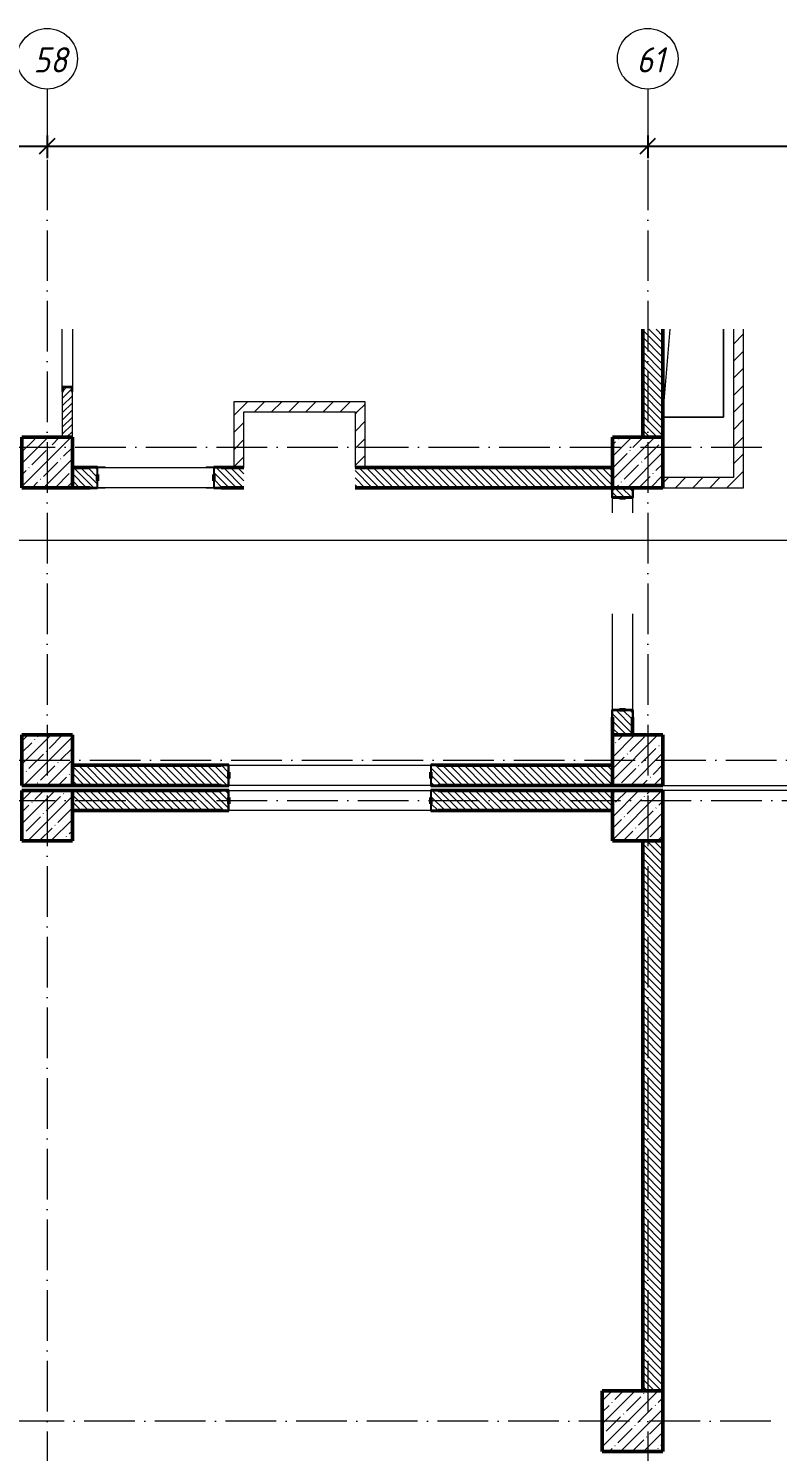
# Model space of a CAD drawing. Header units: millimetres. Extents: x -356862 to 418287, y 0 to 839748.
# Drawn here: x 67306 to 74727, y 346924 to 361024 of the extents above; entities that cross this region are included whole.
import ezdxf

# ---------------------------------------------------------------- set-up
doc = ezdxf.new("R2010")
doc.units = ezdxf.units.MM
doc.linetypes.add('50_200_ШТРИХ_1Т_ш5_п1_п1_', pattern=[700, 500, -100, 0, -100])
for name, color, linetype, lineweight in [('A-____-____-DIMS', 7, 'Continuous', 9), ('A-FLOR-____-OTLN', 7, 'Continuous', 9), ('A-GENM-____-MCUT', 7, 'Continuous', 25), ('A-GENM-____-OTLN', 7, 'Continuous', 9), ('A-GENM-____-OTLN-1', 7, 'Continuous', 25), ('A-WALL-____-MCUT-2', 7, 'Continuous', 50), ('A-WALL-____-PATT-1', 7, 'Continuous', 9), ('A-WALL-FNSH-MCUT-1', 7, 'Continuous', 9), ('I-WALL-____-OTLN', 7, 'Continuous', 9), ('S-COLS-____-MCUT', 7, 'Continuous', 50), ('S-COLS-____-OTLN', 7, 'Continuous', 9), ('S-GRID-____-IDEN', 7, 'Continuous', 9), ('S-GRID-____-OTLN-1', 7, '50_200_ШТРИХ_1Т_ш5_п1_п1_', 9)]:
    doc.layers.add(name, color=color, linetype=linetype, lineweight=lineweight)
doc.layers.add('G-____-____-SYMB-1', color=9, linetype='Continuous', lineweight=9, true_color=0x808080)
doc.styles.add('ISOCPEUR_I', font='isocpeui.ttf', dxfattribs={"width": 0.9, "height": 2.5})
doc.dimstyles.new('ISO-2_5_0_9К_БОЛЬШОЙ_ОСИ', dxfattribs={"dimscale": 304.8, "dimtxt": 248.995294, "dimasz": 0.492126, "dimexe": 0.393701, "dimexo": 0, "dimgap": 0, "dimtad": 1, "dimdec": 0, "dimzin": 0, "dimdsep": 46, "dimtxsty": 'ISOCPEUR_I', "dimblk1": 'OBLIQUE', "dimblk2": 'OBLIQUE', "dimsah": 1, "dimcen": 0.09, "dimdle": 0.393701, "dimazin": 0, "dimtfac": 1, "dimtdec": 4, "dimtix": 1, "dimtmove": 0, "dimatfit": 3, "dimfxl": 1, "dimtvp": 1, "dimtolj": 1, "dimtzin": 0, "dimarcsym": 2})
pattern_1 = [(135, (-15659.08, 310542.9), (-35.35534, -35.35534), [])]
pattern_2 = [(45, (-15659.08, 310542.9), (-84.85281, 84.85281), [])]

# ---------------------------------------------------------------- blocks, each defined once
blk = doc.blocks.new('BSC_Колонна _Прямоугольная - 500х500-25642906-АР1_План отверстий 2 этажа в осях 1-64_А-ГГ')
at = {"layer": 'S-COLS-____-OTLN'}
h = blk.add_hatch(dxfattribs=at)
h.set_pattern_fill('FP_35', color=256, style=0, pattern_type=2)
h.set_pattern_definition([(45, (-89000, -42681.04), (-114.04925, 114.04925), []), (45, (-88885.95, -42681.04), (-114.04925, 114.04925), [201.613, -40.323, 3.353, -36.97])])
h.paths.add_polyline_path([(-250, -250), (250, -250), (250, 250), (-250, 250)], flags=0)
at = {"layer": 'S-COLS-____-MCUT'}
for p, q in [((250, 250), (-250, 250)), ((-250, 250), (-250, -250)), ((250, -250), (250, 250)), ((-250, -250), (250, -250))]:
    blk.add_line(p, q, dxfattribs=at)
blk = doc.blocks.new('BSC_Колонна _Прямоугольная - 600х600-26981669-АР1_План отверстий 2 этажа в осях 1-64_А-ГГ')
at = {"layer": 'S-COLS-____-OTLN'}
h = blk.add_hatch(dxfattribs=at)
h.set_pattern_fill('FP_41', color=256, style=0, pattern_type=2)
h.set_pattern_definition([(45, (-88950, -36681.04), (-114.04925, 114.04925), []), (45, (-88835.95, -36681.04), (-114.04925, 114.04925), [201.613, -40.323, 3.353, -36.97])])
h.paths.add_polyline_path([(-300, -300), (300, -300), (300, 300), (-300, 300)], flags=0)
at = {"layer": 'S-COLS-____-MCUT'}
for p, q in [((300, 300), (-300, 300)), ((-300, 300), (-300, -300)), ((300, -300), (300, 300)), ((-300, -300), (300, -300))]:
    blk.add_line(p, q, dxfattribs=at)
blk = doc.blocks.new('BSC_Колонна _Прямоугольная - 500х500-V17-АР1_План отверстий 2 этажа в осях 1-64_А-ГГ')
at = {"layer": 'S-COLS-____-OTLN'}
h = blk.add_hatch(dxfattribs=at)
h.set_pattern_fill('FP_46', color=256, style=0, pattern_type=2)
h.set_pattern_definition([(45, (-83150, -42681.04), (-114.04925, 114.04925), []), (45, (-83035.95, -42681.04), (-114.04925, 114.04925), [201.613, -40.323, 3.353, -36.97])])
h.paths.add_polyline_path([(-250, -250), (250, -250), (250, 250), (-250, 250)], flags=0)
at = {"layer": 'S-COLS-____-MCUT'}
for p, q in [((250, 250), (-250, 250)), ((-250, 250), (-250, -250)), ((250, -250), (250, 250)), ((-250, -250), (250, -250))]:
    blk.add_line(p, q, dxfattribs=at)
blk = doc.blocks.new('BSC_Колонна _Прямоугольная - 500х500-V80-АР1_План отверстий 2 этажа в осях 1-64_А-ГГ')
at = {"layer": 'S-COLS-____-OTLN'}
h = blk.add_hatch(dxfattribs=at)
h.set_pattern_fill('FP_109', color=256, style=0, pattern_type=2)
h.set_pattern_definition([(45, (-89000, -46181.04), (-114.04925, 114.04925), []), (45, (-88885.95, -46181.04), (-114.04925, 114.04925), [201.613, -40.323, 3.353, -36.97])])
h.paths.add_polyline_path([(-250, -250), (250, -250), (250, 250), (-250, 250)], flags=0)
at = {"layer": 'S-COLS-____-MCUT'}
for p, q in [((250, 250), (-250, 250)), ((-250, 250), (-250, -250)), ((250, -250), (250, 250)), ((-250, -250), (250, -250))]:
    blk.add_line(p, q, dxfattribs=at)
blk = doc.blocks.new('BSC_Колонна _Прямоугольная - 500х500-V81-АР1_План отверстий 2 этажа в осях 1-64_А-ГГ')
at = {"layer": 'S-COLS-____-OTLN'}
h = blk.add_hatch(dxfattribs=at)
h.set_pattern_fill('FP_110', color=256, style=0, pattern_type=2)
h.set_pattern_definition([(45, (-83150, -46181.04), (-114.04925, 114.04925), []), (45, (-83035.95, -46181.04), (-114.04925, 114.04925), [201.613, -40.323, 3.353, -36.97])])
h.paths.add_polyline_path([(-250, -250), (250, -250), (250, 250), (-250, 250)], flags=0)
at = {"layer": 'S-COLS-____-MCUT'}
for p, q in [((250, 250), (-250, 250)), ((-250, 250), (-250, -250)), ((250, -250), (250, 250)), ((-250, -250), (250, -250))]:
    blk.add_line(p, q, dxfattribs=at)
blk = doc.blocks.new('BSC_Колонна _Прямоугольная - 500х500-V125-АР1_План отверстий 2 этажа в осях 1-64_А-ГГ')
at = {"layer": 'S-COLS-____-OTLN'}
h = blk.add_hatch(dxfattribs=at)
h.set_pattern_fill('FP_155', color=256, style=0, pattern_type=2)
h.set_pattern_definition([(45, (-83150, -43231.04), (-114.04925, 114.04925), []), (45, (-83035.95, -43231.04), (-114.04925, 114.04925), [201.613, -40.323, 3.353, -36.97])])
h.paths.add_polyline_path([(-250, -250), (250, -250), (250, 250), (-250, 250)], flags=0)
at = {"layer": 'S-COLS-____-MCUT'}
for p, q in [((250, 250), (-250, 250)), ((-250, 250), (-250, -250)), ((250, -250), (250, 250)), ((-250, -250), (250, -250))]:
    blk.add_line(p, q, dxfattribs=at)
blk = doc.blocks.new('BSC_Колонна _Прямоугольная - 500х500-V126-АР1_План отверстий 2 этажа в осях 1-64_А-ГГ')
at = {"layer": 'S-COLS-____-OTLN'}
h = blk.add_hatch(dxfattribs=at)
h.set_pattern_fill('FP_156', color=256, style=0, pattern_type=2)
h.set_pattern_definition([(45, (-89000, -43231.04), (-114.04925, 114.04925), []), (45, (-88885.95, -43231.04), (-114.04925, 114.04925), [201.613, -40.323, 3.353, -36.97])])
h.paths.add_polyline_path([(-250, -250), (250, -250), (250, 250), (-250, 250)], flags=0)
at = {"layer": 'S-COLS-____-MCUT'}
for p, q in [((250, 250), (-250, 250)), ((-250, 250), (-250, -250)), ((250, -250), (250, 250)), ((-250, -250), (250, -250))]:
    blk.add_line(p, q, dxfattribs=at)
blk = doc.blocks.new('154_Стойка_СКБ_Швеллер - СМ-2180_100-28278414-АР1_План отверстий 2 этажа в осях 1-64_А-ГГ')
at = {"layer": 'A-GENM-____-MCUT'}
for p, q in [((171, 50), (125, 50)), ((125, 50), (125, -50)), ((129.5, 42.4), (171, 42.4)), ((129.5, -42.4), (129.5, 42.4)), ((171, 42.4), (171, 50)), ((125, -50), (171, -50)), ((171, -42.4), (129.5, -42.4)), ((171, -50), (171, -42.4))]:
    blk.add_line(p, q, dxfattribs=at)
blk = doc.blocks.new('154_Стойка_СКБ_Уголок - СМ-2180_200-28268025-АР1_План отверстий 2 этажа в осях 1-64_А-ГГ')
at = {"layer": 'A-GENM-____-MCUT'}
for p, q in [((125, 156), (125, 81)), ((200, 156), (125, 156)), ((131, 81), (131, 150)), ((131, 150), (200, 150)), ((200, 150), (200, 156)), ((125, 81), (131, 81)), ((131, 19), (125, 19)), ((125, 19), (125, -56)), ((131, -50), (131, 19)), ((125, -56), (200, -56)), ((200, -50), (131, -50)), ((200, -56), (200, -50))]:
    blk.add_line(p, q, dxfattribs=at)
blk = doc.blocks.new('Стойка_Влож_Уголок_Опорный - Уголок-28213941-АР1_План отверстий 2 этажа в осях 1-64_А-ГГ')
at = {"layer": 'A-GENM-____-OTLN'}
for p, q in [((-212, -6), (-212, 0)), ((0, 0), (0, -6)), ((-212, -75), (-212, -6)), ((-212, -6), (-206, -6)), ((-212, -75), (-206, -75)), ((-6, -6), (0, -6)), ((-6, -75), (0, -75)), ((0, -6), (0, -75))]:
    blk.add_line(p, q, dxfattribs=at)
blk = doc.blocks.new('Фахверк_СКБ_Уголок - 200_3550-28267367-АР1_План отверстий 2 этажа в осях 1-64_А-ГГ')
at = {"layer": 'A-GENM-____-MCUT'}
for p, q in [((200, 156), (125, 156)), ((125, 156), (125, 81)), ((131, 81), (131, 150)), ((131, 150), (200, 150)), ((200, 150), (200, 156)), ((125, 81), (131, 81)), ((131, 19), (125, 19)), ((125, 19), (125, -56)), ((131, -50), (131, 19)), ((125, -56), (200, -56)), ((200, -50), (131, -50)), ((200, -56), (200, -50))]:
    blk.add_line(p, q, dxfattribs=at)
blk = doc.blocks.new('Фахверк_СКБ_Уголок - 200_3380-28509457-АР1_План отверстий 2 этажа в осях 1-64_А-ГГ')
at = {"layer": 'A-GENM-____-MCUT'}
for p, q in [((200, 156), (125, 156)), ((125, 156), (125, 81)), ((131, 81), (131, 150)), ((131, 150), (200, 150)), ((200, 150), (200, 156)), ((125, 81), (131, 81)), ((131, 19), (125, 19)), ((125, 19), (125, -56)), ((131, -50), (131, 19)), ((125, -56), (200, -56)), ((200, -50), (131, -50)), ((200, -56), (200, -50))]:
    blk.add_line(p, q, dxfattribs=at)
blk = doc.blocks.new('Фахверк_СКБ_Уголок - 200_3960_зеркало-28268689-АР1_План отверстий 2 этажа в осях 1-64_А-ГГ')
at = {"layer": 'A-GENM-____-MCUT'}
for p, q in [((200, 156), (125, 156)), ((125, 156), (125, 81)), ((131, 81), (131, 150)), ((131, 150), (200, 150)), ((200, 150), (200, 156)), ((125, 81), (131, 81)), ((131, 19), (125, 19)), ((125, 19), (125, -56)), ((131, -50), (131, 19)), ((125, -56), (200, -56)), ((200, -50), (131, -50)), ((200, -56), (200, -50))]:
    blk.add_line(p, q, dxfattribs=at)
blk = doc.blocks.new('Фахверк_СКБ_Уголок - 200_3960-28268576-АР1_План отверстий 2 этажа в осях 1-64_А-ГГ')
at = {"layer": 'A-GENM-____-MCUT'}
for p, q in [((200, 156), (125, 156)), ((125, 156), (125, 81)), ((131, 81), (131, 150)), ((131, 150), (200, 150)), ((200, 150), (200, 156)), ((125, 81), (131, 81)), ((131, 19), (125, 19)), ((125, 19), (125, -56)), ((131, -50), (131, 19)), ((125, -56), (200, -56)), ((200, -50), (131, -50)), ((200, -56), (200, -50))]:
    blk.add_line(p, q, dxfattribs=at)
blk = doc.blocks.new('AR_Отверстие прямоугольное _в плите_ - AR_Отверстие прямоугольное _в плите_-30552544-АР1_План отверстий 2 этажа в осях 1-64_А-ГГ')
at = {"layer": 'A-GENM-____-OTLN'}
for p, q in [((-300, -650), (-227, 220)), ((300, -650), (300, 220)), ((-300, -650), (300, -650))]:
    blk.add_line(p, q, dxfattribs=at)
blk = doc.blocks.new('Ось сетки - Круг_Ø6_00__ISO-2_5_0_9K_-25732049-АР1_План отверстий 2 этажа в осях 1-64_А-ГГ')
at = {"layer": 'S-GRID-____-IDEN'}
blk.add_circle((0, 0), 3, dxfattribs=at)
blk = doc.blocks.new('_Oblique')
at = {"color": 0, "linetype": 'ByBlock', "lineweight": -2}
blk.add_line((-0.5, -0.5), (0.5, 0.5), dxfattribs=at)
blk = doc.blocks.new('*D9302')
at = {"layer": 'A-____-____-DIMS', "color": 0, "lineweight": -2, "transparency": 16777216}
for p, q in [((61971, 359858), (67611, 359858)), ((62091, 359964), (62091, 359738)), ((67491, 359964), (67491, 359738))]:
    blk.add_line(p, q, dxfattribs=at)
at = {"layer": 'Defpoints', "color": 0, "transparency": 16777216}
for p in [(62091, 359964), (67491, 359964), (67491, 359858)]:
    blk.add_point(p, dxfattribs=at)
at = {"layer": 'A-____-____-DIMS', "color": 0, "lineweight": -2, "transparency": 16777216, "xscale": 150, "yscale": 150, "zscale": 150, "rotation": 180}
blk.add_blockref('_Oblique', (62091, 359858), dxfattribs=at)
at = {"layer": 'A-____-____-DIMS', "color": 0, "lineweight": -2, "transparency": 16777216, "xscale": 150, "yscale": 150, "zscale": 150}
blk.add_blockref('_Oblique', (67491, 359858), dxfattribs=at)
at = {"layer": 'A-____-____-DIMS', "color": 0, "transparency": 16777216, "insert": (64791, 359859), "char_height": 2.5, "width": 781.46, "attachment_point": 5, "style": 'ISOCPEUR_I'}
blk.add_mtext('\\A1;5400', dxfattribs=at)
blk = doc.blocks.new('*D9303')
at = {"layer": 'A-____-____-DIMS', "color": 0, "lineweight": -2, "transparency": 16777216}
for p, q in [((67371, 359858), (73561, 359858)), ((67491, 359964), (67491, 359738)), ((73441, 359964), (73441, 359738))]:
    blk.add_line(p, q, dxfattribs=at)
at = {"layer": 'Defpoints', "color": 0, "transparency": 16777216}
for p in [(67491, 359964), (73441, 359964), (73441, 359858)]:
    blk.add_point(p, dxfattribs=at)
at = {"layer": 'A-____-____-DIMS', "color": 0, "lineweight": -2, "transparency": 16777216, "xscale": 150, "yscale": 150, "zscale": 150, "rotation": 180}
blk.add_blockref('_Oblique', (67491, 359858), dxfattribs=at)
at = {"layer": 'A-____-____-DIMS', "color": 0, "lineweight": -2, "transparency": 16777216, "xscale": 150, "yscale": 150, "zscale": 150}
blk.add_blockref('_Oblique', (73441, 359858), dxfattribs=at)
at = {"layer": 'A-____-____-DIMS', "color": 0, "transparency": 16777216, "insert": (70466, 359859), "char_height": 2.5, "width": 758.48, "attachment_point": 5, "style": 'ISOCPEUR_I'}
blk.add_mtext('\\A1;5950', dxfattribs=at)
blk = doc.blocks.new('*D9304')
at = {"layer": 'A-____-____-DIMS', "color": 0, "lineweight": -2, "transparency": 16777216}
for p, q in [((73321, 359858), (77811, 359858)), ((73441, 359964), (73441, 359738)), ((77691, 359964), (77691, 359738))]:
    blk.add_line(p, q, dxfattribs=at)
at = {"layer": 'Defpoints', "color": 0, "transparency": 16777216}
for p in [(73441, 359964), (77691, 359964), (77691, 359858)]:
    blk.add_point(p, dxfattribs=at)
at = {"layer": 'A-____-____-DIMS', "color": 0, "lineweight": -2, "transparency": 16777216, "xscale": 150, "yscale": 150, "zscale": 150, "rotation": 180}
blk.add_blockref('_Oblique', (73441, 359858), dxfattribs=at)
at = {"layer": 'A-____-____-DIMS', "color": 0, "lineweight": -2, "transparency": 16777216, "xscale": 150, "yscale": 150, "zscale": 150}
blk.add_blockref('_Oblique', (77691, 359858), dxfattribs=at)
at = {"layer": 'A-____-____-DIMS', "color": 0, "transparency": 16777216, "insert": (75566, 359859), "char_height": 2.5, "width": 781.46, "attachment_point": 5, "style": 'ISOCPEUR_I'}
blk.add_mtext('\\A1;4250', dxfattribs=at)

msp = doc.modelspace()

# ---------------------------------------------------------------- hatches: boundary and pattern name
at = {"layer": 'A-WALL-____-PATT-1'}
h = msp.add_hatch(dxfattribs=at)
h.set_pattern_fill('FP_6', color=256, style=0, pattern_type=2)
h.set_pattern_definition(pattern_1)
h.paths.add_polyline_path([(73590.9187, 356973.9433), (73590.9187, 358044.0819), (73390.9187, 358044.0819), (73390.9187, 356973.9433)], flags=0)
h = msp.add_hatch(dxfattribs=at)
h.set_pattern_fill('FP_4', color=256, style=0, pattern_type=2)
h.set_pattern_definition(pattern_2)
h.paths.add_polyline_path([(74390.9187, 356573.9433), (74390.9187, 358044.0819), (74290.9187, 358044.0819), (74290.9187, 356573.9433)], flags=0)
h = msp.add_hatch(dxfattribs=at)
h.set_pattern_fill('FP_5', color=256, style=0, pattern_type=2)
h.set_pattern_definition([(45, (-15659.08, 310542.9), (-35.35534, 35.35534), [])])
h.paths.add_polyline_path([(67740.9187, 356973.9433), (67740.9187, 357427.9433), (67733.3187, 357427.9433), (67733.3187, 357469.4433), (67648.5187, 357469.4433), (67648.5187, 357427.9433), (67640.9187, 357427.9433), (67640.9187, 356973.9433), (67733.3187, 356973.9433)], flags=0)
h = msp.add_hatch(dxfattribs=at)
h.set_pattern_fill('FP_4', color=256, style=0, pattern_type=2)
h.set_pattern_definition(pattern_2)
h.paths.add_polyline_path([(69340.9187, 357223.9433), (70640.9187, 357223.9433), (70640.9187, 357323.9433), (69340.9187, 357323.9433)], flags=0)
h = msp.add_hatch(dxfattribs=at)
h.set_pattern_fill('FP_4', color=256, style=0, pattern_type=2)
h.set_pattern_definition(pattern_2)
h.paths.add_polyline_path([(69440.9187, 356673.9433), (69440.9187, 357223.9433), (69340.9187, 357223.9433), (69340.9187, 356673.9433)], flags=0)
h = msp.add_hatch(dxfattribs=at)
h.set_pattern_fill('FP_4', color=256, style=0, pattern_type=2)
h.set_pattern_definition(pattern_2)
h.paths.add_polyline_path([(70540.9187, 356673.9433), (70640.9187, 356673.9433), (70640.9187, 357223.9433), (70540.9187, 357223.9433)], flags=0)
h = msp.add_hatch(dxfattribs=at)
h.set_pattern_fill('FP_6', color=256, style=0, pattern_type=2)
h.set_pattern_definition(pattern_1)
h.paths.add_polyline_path([(73090.9187, 356473.9433), (73090.9187, 356673.9433), (70540.9187, 356673.9433), (70540.9187, 356473.9433), (72700.4435, 356473.9433)], flags=0)
h.paths.add_polyline_path([(69440.9187, 356473.9433), (69440.9187, 356673.9433), (69146.9187, 356673.9433), (69146.9187, 356604.9433), (69140.9187, 356604.9433), (69140.9187, 356542.9433), (69146.9187, 356542.9433), (69146.9187, 356473.9433), (69215.9187, 356473.9433)], flags=0)
h.paths.add_polyline_path([(67915.9187, 356473.9433), (67984.9187, 356473.9433), (67984.9187, 356542.9433), (67990.9187, 356542.9433), (67990.9187, 356604.9433), (67984.9187, 356604.9433), (67984.9187, 356673.9433), (67740.9187, 356673.9433), (67740.9187, 356473.9433)], flags=0)
h = msp.add_hatch(dxfattribs=at)
h.set_pattern_fill('FP_6', color=256, style=0, pattern_type=2)
h.set_pattern_definition(pattern_1)
h.paths.add_polyline_path([(73290.9187, 354023.9433), (73290.9187, 354267.9433), (73221.9187, 354267.9433), (73221.9187, 354273.9433), (73159.9187, 354273.9433), (73159.9187, 354267.9433), (73090.9187, 354267.9433), (73090.9187, 354023.9433)], flags=0)
h.paths.add_polyline_path([(73221.9187, 356373.9433), (73221.9187, 356379.9433), (73290.9187, 356379.9433), (73290.9187, 356473.9433), (73090.9187, 356473.9433), (73090.9187, 356379.9433), (73159.9187, 356379.9433), (73159.9187, 356373.9433)], flags=0)
h = msp.add_hatch(dxfattribs=at)
h.set_pattern_fill('FP_4', color=256, style=0, pattern_type=2)
h.set_pattern_definition(pattern_2)
h.paths.add_polyline_path([(73590.9187, 356473.9433), (74390.9187, 356473.9433), (74390.9187, 356573.9433), (73590.9187, 356573.9433)], flags=0)
h = msp.add_hatch(dxfattribs=at)
h.set_pattern_fill('FP_6', color=256, style=0, pattern_type=2)
h.set_pattern_definition(pattern_1)
h.paths.add_polyline_path([(72700.4435, 353523.9433), (73090.9187, 353523.9433), (73090.9187, 353723.9433), (71296.9187, 353723.9433), (71296.9187, 353654.9433), (71290.9187, 353654.9433), (71290.9187, 353592.9433), (71296.9187, 353592.9433), (71296.9187, 353523.9433), (71365.9187, 353523.9433)], flags=0)
h.paths.add_polyline_path([(69165.5149, 353523.9433), (69284.9187, 353523.9433), (69284.9187, 353592.9433), (69290.9187, 353592.9433), (69290.9187, 353654.9433), (69284.9187, 353654.9433), (69284.9187, 353723.9433), (67740.9187, 353723.9433), (67740.9187, 353523.9433)], flags=0)
h = msp.add_hatch(dxfattribs=at)
h.set_pattern_fill('FP_6', color=256, style=0, pattern_type=2)
h.set_pattern_definition(pattern_1)
h.paths.add_polyline_path([(73090.9187, 353273.9433), (73090.9187, 353473.9433), (71296.9187, 353473.9433), (71296.9187, 353404.9433), (71290.9187, 353404.9433), (71290.9187, 353342.9433), (71296.9187, 353342.9433), (71296.9187, 353273.9433), (72700.4435, 353273.9433)], flags=0)
h.paths.add_polyline_path([(69284.9187, 353273.9433), (69284.9187, 353342.9433), (69290.9187, 353342.9433), (69290.9187, 353404.9433), (69284.9187, 353404.9433), (69284.9187, 353473.9433), (67740.9187, 353473.9433), (67740.9187, 353273.9433), (69215.9187, 353273.9433)], flags=0)
h = msp.add_hatch(dxfattribs=at)
h.set_pattern_fill('FP_6', color=256, style=0, pattern_type=2)
h.set_pattern_definition(pattern_1)
h.paths.add_polyline_path([(73590.9187, 347523.9433), (73590.9187, 352973.9433), (73390.9187, 352973.9433), (73390.9187, 347523.9433)], flags=0)

# ---------------------------------------------------------------- linework, layer by layer
at = {"layer": 'A-FLOR-____-OTLN'}
for p, q in [((74190.9187, 358044.0819), (74190.9187, 357173.9433)), ((74190.9187, 357173.9433), (73590.9187, 357173.9433)), ((73590.9187, 353523.9433), (77040.9187, 353523.9433)), ((77040.9187, 353473.9433), (73590.9187, 353473.9433))]:
    msp.add_line(p, q, dxfattribs=at)
at = {"layer": 'A-WALL-____-MCUT-2'}
for p, q in [((73390.9187, 358044.0819), (73390.9187, 356973.9433)), ((73590.9187, 356973.9433), (73590.9187, 358044.0819)), ((67915.9187, 356673.9433), (67740.9187, 356673.9433)), ((67990.9187, 356542.9433), (67990.9187, 356604.9433)), ((69140.9187, 356604.9433), (69140.9187, 356542.9433)), ((69440.9187, 356673.9433), (69215.9187, 356673.9433)), ((73090.9187, 356673.9433), (70540.9187, 356673.9433)), ((67740.9187, 356473.9433), (67915.9187, 356473.9433)), ((69215.9187, 356473.9433), (69440.9187, 356473.9433)), ((70540.9187, 356473.9433), (73090.9187, 356473.9433)), ((73090.9187, 356473.9433), (73090.9187, 356448.9433)), ((73290.9187, 356448.9433), (73290.9187, 356473.9433)), ((73159.9187, 356373.9433), (73221.9187, 356373.9433)), ((73090.9187, 354198.9433), (73090.9187, 354023.9433)), ((73221.9187, 354273.9433), (73159.9187, 354273.9433)), ((73290.9187, 354023.9433), (73290.9187, 354198.9433)), ((69215.9187, 353723.9433), (67740.9187, 353723.9433)), ((69290.9187, 353592.9433), (69290.9187, 353654.9433)), ((71290.9187, 353654.9433), (71290.9187, 353592.9433)), ((73090.9187, 353723.9433), (71365.9187, 353723.9433)), ((67740.9187, 353523.9433), (69215.9187, 353523.9433)), ((71365.9187, 353523.9433), (73090.9187, 353523.9433)), ((69215.9187, 353473.9433), (67740.9187, 353473.9433)), ((69290.9187, 353342.9433), (69290.9187, 353404.9433)), ((71290.9187, 353404.9433), (71290.9187, 353342.9433)), ((73090.9187, 353473.9433), (71365.9187, 353473.9433)), ((67740.9187, 353273.9433), (69215.9187, 353273.9433)), ((71365.9187, 353273.9433), (73090.9187, 353273.9433)), ((73390.9187, 352973.9433), (73390.9187, 347523.9433)), ((73590.9187, 347523.9433), (73590.9187, 352973.9433))]:
    msp.add_line(p, q, dxfattribs=at)
at = {"layer": 'A-WALL-FNSH-MCUT-1'}
for p, q in [((74290.9187, 358044.0819), (74290.9187, 356573.9433)), ((74390.9187, 356473.9433), (74390.9187, 358044.0819)), ((67640.9187, 357427.9433), (67640.9187, 356973.9433)), ((67740.9187, 356973.9433), (67740.9187, 357427.9433)), ((70640.9187, 357323.9433), (69340.9187, 357323.9433)), ((69340.9187, 357323.9433), (69340.9187, 356673.9433)), ((70640.9187, 356673.9433), (70640.9187, 357323.9433)), ((69440.9187, 357223.9433), (70540.9187, 357223.9433)), ((69440.9187, 356673.9433), (69440.9187, 357223.9433)), ((70540.9187, 357223.9433), (70540.9187, 356673.9433)), ((69440.9187, 356673.9433), (69440.9187, 356673.9433)), ((70540.9187, 356673.9433), (70540.9187, 356673.9433)), ((74290.9187, 356573.9433), (73590.9187, 356573.9433)), ((73590.9187, 356473.9433), (74390.9187, 356473.9433))]:
    msp.add_line(p, q, dxfattribs=at)
at = {"layer": 'G-____-____-SYMB-1'}
msp.add_line((83089.1187, 355949.2275), (66283.9165, 355949.2275), dxfattribs=at)
at = {"layer": 'I-WALL-____-OTLN'}
for p, q in [((67640.9187, 357473.9433), (67640.9187, 358044.0819)), ((67740.9187, 358044.0819), (67740.9187, 357473.9433)), ((67990.9187, 356673.9433), (69140.9187, 356673.9433)), ((69140.9187, 356473.9433), (67990.9187, 356473.9433)), ((73090.9187, 356223.9433), (73090.9187, 356373.9433)), ((73290.9187, 356373.9433), (73290.9187, 356223.9433)), ((73090.9187, 354273.9433), (73090.9187, 355223.9433)), ((73290.9187, 355223.9433), (73290.9187, 354273.9433)), ((69290.9187, 353723.9433), (71290.9187, 353723.9433)), ((71290.9187, 353523.9433), (69290.9187, 353523.9433)), ((69290.9187, 353473.9433), (71290.9187, 353473.9433)), ((71290.9187, 353273.9433), (69290.9187, 353273.9433))]:
    msp.add_line(p, q, dxfattribs=at)
at = {"layer": 'S-GRID-____-OTLN-1'}
for p, q in [((67490.9187, 360423.8609), (67490.9187, 322365.6356)), ((73440.9187, 360423.8609), (73440.9187, 306060.2949)), ((51667.6891, 356873.9433), (74659.706, 356873.9433)), ((58813.2332, 353773.9433), (88267.3291, 353773.9433)), ((51667.6891, 353373.9433), (88415.3253, 353373.9433)), ((74659.706, 347223.9433), (51667.6891, 347223.9433))]:
    msp.add_line(p, q, dxfattribs=at)

# ---------------------------------------------------------------- block references
at = {"layer": 'A-GENM-____-OTLN'}
msp.add_blockref('AR_Отверстие прямоугольное _в плите_ - AR_Отверстие прямоугольное _в плите_-30552544-АР1_План отверстий 2 этажа в осях 1-64_А-ГГ', (73890.9187, 357823.9433), dxfattribs=at)
for p, rotation in [((67990.9187, 356679.9433), 89.99999999999955), ((69140.9187, 356467.9433), 269.9999999999995)]:
    msp.add_blockref('Стойка_Влож_Уголок_Опорный - Уголок-28213941-АР1_План отверстий 2 этажа в осях 1-64_А-ГГ', p, dxfattribs=dict(at, rotation=rotation))
at = {"layer": 'A-GENM-____-OTLN-1'}
for name, p, rotation in [('154_Стойка_СКБ_Швеллер - СМ-2180_100-28278414-АР1_План отверстий 2 этажа в осях 1-64_А-ГГ', (67690.9187, 357598.9433), 270), ('154_Стойка_СКБ_Уголок - СМ-2180_200-28268025-АР1_План отверстий 2 этажа в осях 1-64_А-ГГ', (68115.9187, 356623.9433), 180), ('Фахверк_СКБ_Уголок - 200_3960_зеркало-28268689-АР1_План отверстий 2 этажа в осях 1-64_А-ГГ', (73240.9187, 356248.9433), 90), ('Фахверк_СКБ_Уголок - 200_3960-28268576-АР1_План отверстий 2 этажа в осях 1-64_А-ГГ', (73140.9187, 354398.9433), 270), ('Фахверк_СКБ_Уголок - 200_3550-28267367-АР1_План отверстий 2 этажа в осях 1-64_А-ГГ', (69415.9187, 353673.9433), 180), ('Фахверк_СКБ_Уголок - 200_3380-28509457-АР1_План отверстий 2 этажа в осях 1-64_А-ГГ', (69415.9187, 353423.9433), 180)]:
    msp.add_blockref(name, p, dxfattribs=dict(at, rotation=rotation))
for p in [(69015.9187, 356523.9433), (71165.9187, 353573.9433), (71165.9187, 353323.9433)]:
    msp.add_blockref('154_Стойка_СКБ_Уголок - СМ-2180_200-28268025-АР1_План отверстий 2 этажа в осях 1-64_А-ГГ', p, dxfattribs=at)
at = {"layer": 'S-COLS-____-OTLN'}
for name, p in [('BSC_Колонна _Прямоугольная - 500х500-V81-АР1_План отверстий 2 этажа в осях 1-64_А-ГГ', (67490.9187, 356723.9433)), ('BSC_Колонна _Прямоугольная - 500х500-V80-АР1_План отверстий 2 этажа в осях 1-64_А-ГГ', (73340.9187, 356723.9433)), ('BSC_Колонна _Прямоугольная - 500х500-V125-АР1_План отверстий 2 этажа в осях 1-64_А-ГГ', (67490.9187, 353773.9433)), ('BSC_Колонна _Прямоугольная - 500х500-V126-АР1_План отверстий 2 этажа в осях 1-64_А-ГГ', (73340.9187, 353773.9433)), ('BSC_Колонна _Прямоугольная - 500х500-V17-АР1_План отверстий 2 этажа в осях 1-64_А-ГГ', (67490.9187, 353223.9433)), ('BSC_Колонна _Прямоугольная - 500х500-25642906-АР1_План отверстий 2 этажа в осях 1-64_А-ГГ', (73340.9187, 353223.9433)), ('BSC_Колонна _Прямоугольная - 600х600-26981669-АР1_План отверстий 2 этажа в осях 1-64_А-ГГ', (73290.9187, 347223.9433))]:
    msp.add_blockref(name, p, dxfattribs=at)
at = {"layer": 'S-GRID-____-IDEN', "xscale": 99.99999999999993, "yscale": 99.99999999999993, "zscale": 99.99999999999993, "rotation": 180}
for p in [(67490.9187, 360723.8609), (73440.9187, 360723.8609)]:
    msp.add_blockref('Ось сетки - Круг_Ø6_00__ISO-2_5_0_9K_-25732049-АР1_План отверстий 2 этажа в осях 1-64_А-ГГ', p, dxfattribs=at)

# ---------------------------------------------------------------- texts
at = {"layer": 'S-GRID-____-IDEN', "char_height": 250, "attachment_point": 1, "style": 'ISOCPEUR_I'}
for s, insert, width in [('58', (67356.547, 360837.7946), 404.0505), ('61', (73330.397, 360837.7946), 346.329)]:
    msp.add_mtext(s, dxfattribs=dict(at, insert=insert, width=width))

# ---------------------------------------------------------------- dimensions: what is measured, and where the dimension line sits
at = {"layer": 'A-____-____-DIMS'}
for base, p1, p2, override, picture, middle in [((67490.9187, 359857.6856), (62090.9187, 359963.7516), (67490.9187, 359963.7516), {"dimpost": '<>', "dimfxl": 5400}, '*D9302', (64790.9187, 359858.9356)), ((73440.9187, 359857.6856), (67490.9187, 359963.7516), (73440.9187, 359963.7516), {"dimpost": '<>', "dimfxl": 5950}, '*D9303', (70465.9187, 359858.9356)), ((77690.9187, 359857.6856), (73440.9187, 359963.7516), (77690.9187, 359963.7516), {"dimpost": '<>', "dimfxl": 4250}, '*D9304', (75565.9187, 359858.9356))]:
    dim = msp.add_linear_dim(base=base, p1=p1, p2=p2, dimstyle='ISO-2_5_0_9К_БОЛЬШОЙ_ОСИ', override=override, dxfattribs=at)
    dim.commit()
    dim.dimension.update_dxf_attribs({"geometry": picture, "text_midpoint": middle})

doc.saveas('drawing.dxf')
